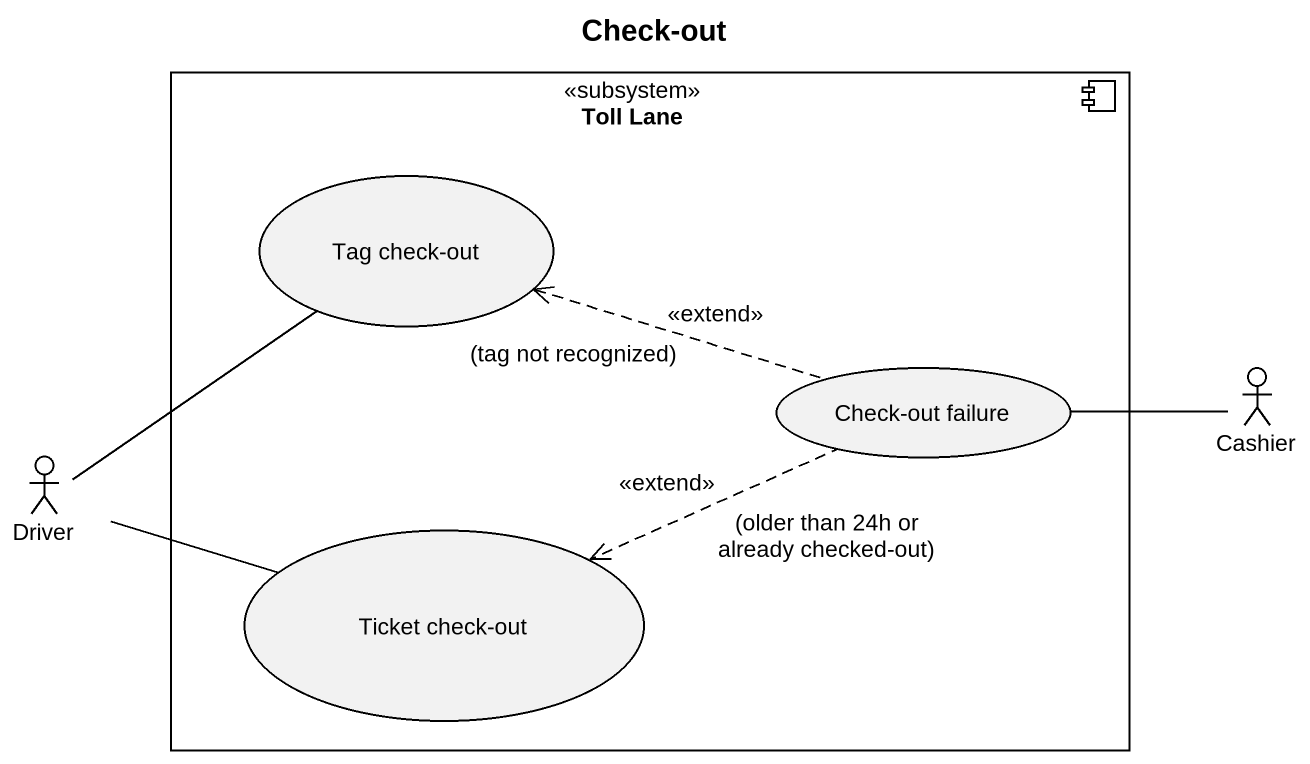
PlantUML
@startuml
title Check-out
component "Toll Lane" as Toll_Lane <<subsystem>> {
  usecase "Tag check-out" as Tag_check_out
  usecase "Check-out failure" as Check_out_failure
  usecase "Ticket check-out" as Ticket_check_out
}
actor Cashier
actor Driver
Check_out_failure .left.> Tag_check_out : <<extend>>\n(tag not recognized)
Check_out_failure .left.> Ticket_check_out : <<extend>>\n(older than 24h or already checked-out)
Cashier -left- Check_out_failure
Driver -up- Tag_check_out
Driver -right- Ticket_check_out
@enduml
